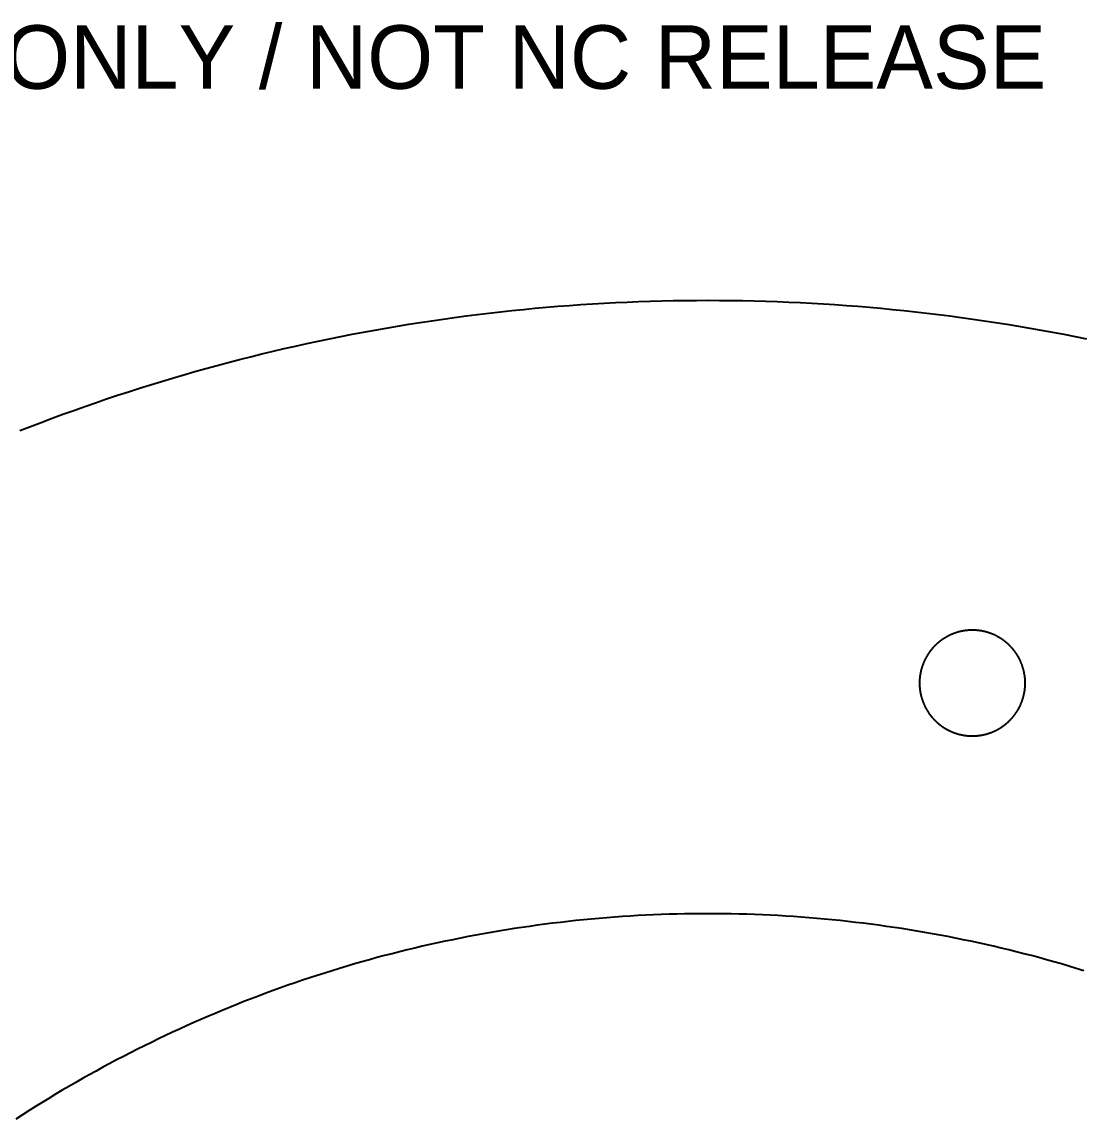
# Model space of a CAD drawing. Header units: millimetres. Extents: x -89 to 89, y -89 to 102.
# Drawn here: x -32.4 to 17.6, y 50.3 to 102.2 of the extents above; entities that cross this region are included whole.
import ezdxf

# ---------------------------------------------------------------- set-up
doc = ezdxf.new("R2010")
doc.units = ezdxf.units.MM
doc.layers.add('CUT', color=7, linetype='Continuous')
doc.layers.add('INFO', color=7, linetype='Continuous')

msp = doc.modelspace()

# ---------------------------------------------------------------- linework, layer by layer
at = {"layer": 'CUT'}
for points in [[(-32.54, 82.838), (-32.031, 83.036), (-31.521, 83.231), (-31.009, 83.423), (-30.497, 83.612), (-29.983, 83.797), (-29.468, 83.98), (-28.953, 84.159), (-28.436, 84.335), (-27.918, 84.508), (-27.399, 84.678), (-26.879, 84.844), (-26.357, 85.008), (-25.835, 85.168), (-25.312, 85.325), (-24.788, 85.478), (-24.263, 85.629), (-23.737, 85.776), (-23.211, 85.92), (-22.683, 86.061), (-22.155, 86.198), (-21.625, 86.333), (-21.095, 86.464), (-20.564, 86.592), (-20.032, 86.716), (-19.5, 86.837), (-18.967, 86.956), (-18.433, 87.07), (-17.898, 87.182), (-17.363, 87.29), (-16.827, 87.395), (-16.291, 87.496), (-15.753, 87.595), (-15.216, 87.69), (-14.677, 87.781), (-14.138, 87.87), (-13.599, 87.955), (-13.059, 88.037), (-12.519, 88.115), (-11.978, 88.19), (-11.436, 88.262), (-10.895, 88.331), (-10.352, 88.396), (-9.81, 88.458), (-9.267, 88.516), (-8.724, 88.571), (-8.18, 88.623), (-7.636, 88.672), (-7.092, 88.717), (-6.547, 88.759), (-6.003, 88.797), (-5.458, 88.833), (-4.912, 88.864), (-4.367, 88.893), (-3.822, 88.918), (-3.276, 88.94), (-2.73, 88.958), (-2.184, 88.973), (-1.638, 88.985), (-1.092, 88.993), (-0.546, 88.998), (0, 89), (0.546, 88.998), (1.092, 88.993), (1.638, 88.985), (2.184, 88.973), (2.73, 88.958), (3.276, 88.94), (3.822, 88.918), (4.367, 88.893), (4.912, 88.864), (5.458, 88.833), (6.003, 88.797), (6.547, 88.759), (7.092, 88.717), (7.636, 88.672), (8.18, 88.623), (8.724, 88.571), (9.267, 88.516), (9.81, 88.458), (10.352, 88.396), (10.895, 88.331), (11.436, 88.262), (11.978, 88.19), (12.519, 88.115), (13.059, 88.037), (13.599, 87.955), (14.138, 87.87), (14.677, 87.781), (15.216, 87.69), (15.753, 87.595), (16.291, 87.496), (16.827, 87.395), (17.363, 87.29), (17.898, 87.182)], [(17.769, 57.308), (17.417, 57.416), (17.064, 57.522), (16.711, 57.626), (16.357, 57.727), (16.003, 57.827), (15.648, 57.924), (15.292, 58.019), (14.936, 58.111), (14.579, 58.202), (14.221, 58.29), (13.863, 58.376), (13.505, 58.46), (13.146, 58.542), (12.787, 58.622), (12.427, 58.699), (12.066, 58.774), (11.705, 58.847), (11.344, 58.918), (10.982, 58.986), (10.62, 59.053), (10.258, 59.117), (9.895, 59.178), (9.531, 59.238), (9.168, 59.295), (8.804, 59.351), (8.439, 59.403), (8.075, 59.454), (7.71, 59.503), (7.345, 59.549), (6.979, 59.593), (6.613, 59.634), (6.247, 59.674), (5.881, 59.711), (5.515, 59.746), (5.148, 59.779), (4.781, 59.809), (4.414, 59.837), (4.047, 59.863), (3.679, 59.887), (3.312, 59.909), (2.944, 59.928), (2.576, 59.945), (2.208, 59.959), (1.84, 59.972), (1.472, 59.982), (1.104, 59.99), (0.736, 59.995), (0.368, 59.999), (0, 60), (-0.368, 59.999), (-0.736, 59.995), (-1.104, 59.99), (-1.472, 59.982), (-1.84, 59.972), (-2.208, 59.959), (-2.576, 59.945), (-2.944, 59.928), (-3.312, 59.909), (-3.679, 59.887), (-4.047, 59.863), (-4.414, 59.837), (-4.781, 59.809), (-5.148, 59.779), (-5.515, 59.746), (-5.881, 59.711), (-6.247, 59.674), (-6.613, 59.634), (-6.979, 59.593), (-7.345, 59.549), (-7.71, 59.503), (-8.075, 59.454), (-8.439, 59.403), (-8.804, 59.351), (-9.168, 59.295), (-9.531, 59.238), (-9.895, 59.178), (-10.258, 59.117), (-10.62, 59.053), (-10.982, 58.986), (-11.344, 58.918), (-11.705, 58.847), (-12.066, 58.774), (-12.427, 58.699), (-12.787, 58.622), (-13.146, 58.542), (-13.505, 58.46), (-13.863, 58.376), (-14.221, 58.29), (-14.579, 58.202), (-14.936, 58.111), (-15.292, 58.019), (-15.648, 57.924), (-16.003, 57.827), (-16.357, 57.727), (-16.711, 57.626), (-17.064, 57.522), (-17.417, 57.416), (-17.769, 57.308), (-18.12, 57.198), (-18.471, 57.086), (-18.821, 56.972), (-19.17, 56.855), (-19.519, 56.736), (-19.866, 56.616), (-20.213, 56.493), (-20.56, 56.368), (-20.905, 56.24), (-21.25, 56.111), (-21.594, 55.98), (-21.937, 55.846), (-22.279, 55.71), (-22.62, 55.573), (-22.961, 55.433), (-23.301, 55.291), (-23.64, 55.147), (-23.977, 55.001), (-24.314, 54.853), (-24.651, 54.702), (-24.986, 54.55), (-25.32, 54.396), (-25.653, 54.239), (-25.986, 54.081), (-26.317, 53.92), (-26.647, 53.758), (-26.977, 53.593), (-27.305, 53.427), (-27.632, 53.258), (-27.959, 53.088), (-28.284, 52.915), (-28.608, 52.741), (-28.931, 52.564), (-29.253, 52.386), (-29.574, 52.205), (-29.894, 52.023), (-30.212, 51.838), (-30.53, 51.652), (-30.846, 51.464), (-31.161, 51.273), (-31.475, 51.081), (-31.788, 50.887), (-32.1, 50.691), (-32.41, 50.493), (-32.719, 50.293)]]:
    msp.add_lwpolyline(points, dxfattribs=at)
msp.add_lwpolyline([(15, 71.014), (15, 71.029), (14.999, 71.044), (14.998, 71.059), (14.997, 71.075), (14.996, 71.09), (14.995, 71.105), (14.993, 71.121), (14.992, 71.136), (14.991, 71.151), (14.989, 71.166), (14.987, 71.182), (14.986, 71.197), (14.984, 71.212), (14.982, 71.227), (14.98, 71.243), (14.978, 71.258), (14.976, 71.273), (14.973, 71.288), (14.971, 71.303), (14.968, 71.318), (14.966, 71.334), (14.963, 71.349), (14.96, 71.364), (14.958, 71.379), (14.955, 71.394), (14.952, 71.409), (14.948, 71.424), (14.945, 71.439), (14.942, 71.454), (14.939, 71.469), (14.935, 71.484), (14.931, 71.499), (14.928, 71.514), (14.924, 71.528), (14.92, 71.543), (14.916, 71.558), (14.912, 71.573), (14.908, 71.588), (14.904, 71.602), (14.899, 71.617), (14.895, 71.632), (14.891, 71.647), (14.886, 71.661), (14.881, 71.676), (14.876, 71.69), (14.872, 71.705), (14.867, 71.719), (14.862, 71.734), (14.857, 71.748), (14.851, 71.763), (14.846, 71.777), (14.841, 71.792), (14.835, 71.806), (14.83, 71.82), (14.824, 71.834), (14.818, 71.849), (14.812, 71.863), (14.806, 71.877), (14.8, 71.891), (14.794, 71.905), (14.788, 71.919), (14.782, 71.933), (14.776, 71.947), (14.769, 71.961), (14.763, 71.975), (14.756, 71.989), (14.749, 72.003), (14.743, 72.016), (14.736, 72.03), (14.729, 72.044), (14.722, 72.058), (14.715, 72.071), (14.707, 72.085), (14.7, 72.098), (14.693, 72.112), (14.685, 72.125), (14.678, 72.138), (14.67, 72.152), (14.663, 72.165), (14.655, 72.178), (14.647, 72.191), (14.639, 72.205), (14.631, 72.218), (14.623, 72.231), (14.615, 72.244), (14.607, 72.257), (14.598, 72.269), (14.59, 72.282), (14.581, 72.295), (14.573, 72.308), (14.564, 72.32), (14.555, 72.333), (14.547, 72.346), (14.538, 72.358), (14.529, 72.371), (14.52, 72.383), (14.511, 72.395), (14.502, 72.408), (14.492, 72.42), (14.483, 72.432), (14.474, 72.444), (14.464, 72.456), (14.455, 72.468), (14.445, 72.48), (14.435, 72.492), (14.425, 72.504), (14.416, 72.516), (14.406, 72.527), (14.396, 72.539), (14.386, 72.551), (14.376, 72.562), (14.365, 72.574), (14.355, 72.585), (14.345, 72.596), (14.334, 72.608), (14.324, 72.619), (14.313, 72.63), (14.303, 72.641), (14.292, 72.652), (14.281, 72.663), (14.27, 72.674), (14.26, 72.685), (14.249, 72.695), (14.238, 72.706), (14.227, 72.717), (14.215, 72.727), (14.204, 72.738), (14.193, 72.748), (14.182, 72.759), (14.17, 72.769), (14.159, 72.779), (14.147, 72.789), (14.136, 72.799), (14.124, 72.809), (14.112, 72.819), (14.1, 72.829), (14.089, 72.839), (14.077, 72.848), (14.065, 72.858), (14.053, 72.868), (14.041, 72.877), (14.029, 72.886), (14.016, 72.896), (14.004, 72.905), (13.992, 72.914), (13.98, 72.923), (13.967, 72.932), (13.955, 72.941), (13.942, 72.95), (13.93, 72.959), (13.917, 72.968), (13.904, 72.976), (13.892, 72.985), (13.879, 72.993), (13.866, 73.002), (13.853, 73.01), (13.84, 73.018), (13.827, 73.026), (13.814, 73.035), (13.801, 73.043), (13.788, 73.05), (13.775, 73.058), (13.762, 73.066), (13.748, 73.074), (13.735, 73.081), (13.722, 73.089), (13.708, 73.096), (13.695, 73.104), (13.681, 73.111), (13.668, 73.118), (13.654, 73.125), (13.64, 73.132), (13.627, 73.139), (13.613, 73.146), (13.599, 73.153), (13.585, 73.16), (13.572, 73.166), (13.558, 73.173), (13.544, 73.179), (13.53, 73.185), (13.516, 73.192), (13.502, 73.198), (13.488, 73.204), (13.474, 73.21), (13.459, 73.216), (13.445, 73.222), (13.431, 73.227), (13.417, 73.233), (13.402, 73.239), (13.388, 73.244), (13.374, 73.25), (13.359, 73.255), (13.345, 73.26), (13.33, 73.265), (13.316, 73.27), (13.301, 73.275), (13.287, 73.28), (13.272, 73.285), (13.258, 73.289), (13.243, 73.294), (13.228, 73.299), (13.214, 73.303), (13.199, 73.307), (13.184, 73.311), (13.169, 73.316), (13.155, 73.32), (13.14, 73.324), (13.125, 73.327), (13.11, 73.331), (13.095, 73.335), (13.08, 73.339), (13.065, 73.342), (13.05, 73.345), (13.035, 73.349), (13.02, 73.352), (13.005, 73.355), (12.99, 73.358), (12.975, 73.361), (12.96, 73.364), (12.945, 73.367), (12.93, 73.369), (12.915, 73.372), (12.9, 73.374), (12.885, 73.377), (12.869, 73.379), (12.854, 73.381), (12.839, 73.383), (12.824, 73.385), (12.809, 73.387), (12.793, 73.389), (12.778, 73.391), (12.763, 73.393), (12.748, 73.394), (12.732, 73.396), (12.717, 73.397), (12.702, 73.398), (12.687, 73.399), (12.671, 73.4), (12.656, 73.401), (12.641, 73.402), (12.625, 73.403), (12.61, 73.404), (12.595, 73.404), (12.579, 73.405), (12.564, 73.405), (12.549, 73.406), (12.533, 73.406), (12.518, 73.406), (12.503, 73.406), (12.487, 73.406), (12.472, 73.406), (12.457, 73.406), (12.441, 73.405), (12.426, 73.405), (12.411, 73.404), (12.395, 73.404), (12.38, 73.403), (12.365, 73.402), (12.349, 73.401), (12.334, 73.4), (12.319, 73.399), (12.303, 73.398), (12.288, 73.397), (12.273, 73.396), (12.258, 73.394), (12.242, 73.393), (12.227, 73.391), (12.212, 73.389), (12.197, 73.387), (12.181, 73.385), (12.166, 73.383), (12.151, 73.381), (12.136, 73.379), (12.121, 73.377), (12.106, 73.374), (12.09, 73.372), (12.075, 73.369), (12.06, 73.367), (12.045, 73.364), (12.03, 73.361), (12.015, 73.358), (12, 73.355), (11.985, 73.352), (11.97, 73.349), (11.955, 73.345), (11.94, 73.342), (11.925, 73.339), (11.91, 73.335), (11.895, 73.331), (11.88, 73.327), (11.866, 73.324), (11.851, 73.32), (11.836, 73.316), (11.821, 73.311), (11.806, 73.307), (11.792, 73.303), (11.777, 73.299), (11.762, 73.294), (11.748, 73.289), (11.733, 73.285), (11.718, 73.28), (11.704, 73.275), (11.689, 73.27), (11.675, 73.265), (11.66, 73.26), (11.646, 73.255), (11.632, 73.25), (11.617, 73.244), (11.603, 73.239), (11.589, 73.233), (11.574, 73.227), (11.56, 73.222), (11.546, 73.216), (11.532, 73.21), (11.518, 73.204), (11.504, 73.198), (11.49, 73.192), (11.476, 73.185), (11.462, 73.179), (11.448, 73.173), (11.434, 73.166), (11.42, 73.16), (11.406, 73.153), (11.392, 73.146), (11.379, 73.139), (11.365, 73.132), (11.351, 73.125), (11.338, 73.118), (11.324, 73.111), (11.311, 73.104), (11.297, 73.096), (11.284, 73.089), (11.27, 73.081), (11.257, 73.074), (11.244, 73.066), (11.231, 73.058), (11.217, 73.05), (11.204, 73.043), (11.191, 73.035), (11.178, 73.026), (11.165, 73.018), (11.152, 73.01), (11.139, 73.002), (11.127, 72.993), (11.114, 72.985), (11.101, 72.976), (11.088, 72.968), (11.076, 72.959), (11.063, 72.95), (11.051, 72.941), (11.038, 72.932), (11.026, 72.923), (11.013, 72.914), (11.001, 72.905), (10.989, 72.896), (10.977, 72.886), (10.965, 72.877), (10.953, 72.868), (10.941, 72.858), (10.929, 72.848), (10.917, 72.839), (10.905, 72.829), (10.893, 72.819), (10.881, 72.809), (10.87, 72.799), (10.858, 72.789), (10.847, 72.779), (10.835, 72.769), (10.824, 72.759), (10.812, 72.748), (10.801, 72.738), (10.79, 72.727), (10.779, 72.717), (10.768, 72.706), (10.757, 72.695), (10.746, 72.685), (10.735, 72.674), (10.724, 72.663), (10.713, 72.652), (10.703, 72.641), (10.692, 72.63), (10.682, 72.619), (10.671, 72.608), (10.661, 72.596), (10.65, 72.585), (10.64, 72.574), (10.63, 72.562), (10.62, 72.551), (10.61, 72.539), (10.6, 72.527), (10.59, 72.516), (10.58, 72.504), (10.57, 72.492), (10.56, 72.48), (10.551, 72.468), (10.541, 72.456), (10.532, 72.444), (10.522, 72.432), (10.513, 72.42), (10.504, 72.408), (10.495, 72.395), (10.486, 72.383), (10.477, 72.371), (10.468, 72.358), (10.459, 72.346), (10.45, 72.333), (10.441, 72.32), (10.433, 72.308), (10.424, 72.295), (10.416, 72.282), (10.407, 72.269), (10.399, 72.257), (10.391, 72.244), (10.382, 72.231), (10.374, 72.218), (10.366, 72.205), (10.358, 72.191), (10.351, 72.178), (10.343, 72.165), (10.335, 72.152), (10.327, 72.138), (10.32, 72.125), (10.312, 72.112), (10.305, 72.098), (10.298, 72.085), (10.291, 72.071), (10.284, 72.058), (10.277, 72.044), (10.27, 72.03), (10.263, 72.016), (10.256, 72.003), (10.249, 71.989), (10.243, 71.975), (10.236, 71.961), (10.23, 71.947), (10.223, 71.933), (10.217, 71.919), (10.211, 71.905), (10.205, 71.891), (10.199, 71.877), (10.193, 71.863), (10.187, 71.849), (10.181, 71.834), (10.176, 71.82), (10.17, 71.806), (10.165, 71.792), (10.159, 71.777), (10.154, 71.763), (10.149, 71.748), (10.144, 71.734), (10.139, 71.719), (10.134, 71.705), (10.129, 71.69), (10.124, 71.676), (10.119, 71.661), (10.115, 71.647), (10.11, 71.632), (10.106, 71.617), (10.102, 71.602), (10.097, 71.588), (10.093, 71.573), (10.089, 71.558), (10.085, 71.543), (10.081, 71.528), (10.078, 71.514), (10.074, 71.499), (10.07, 71.484), (10.067, 71.469), (10.063, 71.454), (10.06, 71.439), (10.057, 71.424), (10.054, 71.409), (10.051, 71.394), (10.048, 71.379), (10.045, 71.364), (10.042, 71.349), (10.039, 71.334), (10.037, 71.318), (10.034, 71.303), (10.032, 71.288), (10.03, 71.273), (10.028, 71.258), (10.025, 71.243), (10.023, 71.227), (10.021, 71.212), (10.02, 71.197), (10.018, 71.182), (10.016, 71.166), (10.015, 71.151), (10.013, 71.136), (10.012, 71.121), (10.011, 71.105), (10.009, 71.09), (10.008, 71.075), (10.007, 71.059), (10.006, 71.044), (10.006, 71.029), (10.005, 71.014), (10.004, 70.998), (10.004, 70.983), (10.003, 70.968), (10.003, 70.952), (10.003, 70.937), (10.003, 70.921), (10.003, 70.906), (10.003, 70.891), (10.003, 70.875), (10.003, 70.86), (10.003, 70.845), (10.004, 70.829), (10.004, 70.814), (10.005, 70.799), (10.006, 70.783), (10.006, 70.768), (10.007, 70.753), (10.008, 70.738), (10.009, 70.722), (10.011, 70.707), (10.012, 70.692), (10.013, 70.676), (10.015, 70.661), (10.016, 70.646), (10.018, 70.631), (10.02, 70.615), (10.021, 70.6), (10.023, 70.585), (10.025, 70.57), (10.028, 70.555), (10.03, 70.539), (10.032, 70.524), (10.034, 70.509), (10.037, 70.494), (10.039, 70.479), (10.042, 70.464), (10.045, 70.449), (10.048, 70.433), (10.051, 70.418), (10.054, 70.403), (10.057, 70.388), (10.06, 70.373), (10.063, 70.358), (10.067, 70.343), (10.07, 70.329), (10.074, 70.314), (10.078, 70.299), (10.081, 70.284), (10.085, 70.269), (10.089, 70.254), (10.093, 70.239), (10.097, 70.225), (10.102, 70.21), (10.106, 70.195), (10.11, 70.18), (10.115, 70.166), (10.119, 70.151), (10.124, 70.137), (10.129, 70.122), (10.134, 70.107), (10.139, 70.093), (10.144, 70.078), (10.149, 70.064), (10.154, 70.05), (10.159, 70.035), (10.165, 70.021), (10.17, 70.006), (10.176, 69.992), (10.181, 69.978), (10.187, 69.964), (10.193, 69.949), (10.199, 69.935), (10.205, 69.921), (10.211, 69.907), (10.217, 69.893), (10.223, 69.879), (10.23, 69.865), (10.236, 69.851), (10.243, 69.837), (10.249, 69.823), (10.256, 69.81), (10.263, 69.796), (10.27, 69.782), (10.277, 69.768), (10.284, 69.755), (10.291, 69.741), (10.298, 69.728), (10.305, 69.714), (10.312, 69.701), (10.32, 69.687), (10.327, 69.674), (10.335, 69.661), (10.343, 69.647), (10.351, 69.634), (10.358, 69.621), (10.366, 69.608), (10.374, 69.595), (10.382, 69.582), (10.391, 69.569), (10.399, 69.556), (10.407, 69.543), (10.416, 69.53), (10.424, 69.517), (10.433, 69.505), (10.441, 69.492), (10.45, 69.479), (10.459, 69.467), (10.468, 69.454), (10.477, 69.442), (10.486, 69.429), (10.495, 69.417), (10.504, 69.405), (10.513, 69.392), (10.522, 69.38), (10.532, 69.368), (10.541, 69.356), (10.551, 69.344), (10.56, 69.332), (10.57, 69.32), (10.58, 69.308), (10.59, 69.297), (10.6, 69.285), (10.61, 69.273), (10.62, 69.262), (10.63, 69.25), (10.64, 69.239), (10.65, 69.227), (10.661, 69.216), (10.671, 69.205), (10.682, 69.193), (10.692, 69.182), (10.703, 69.171), (10.713, 69.16), (10.724, 69.149), (10.735, 69.138), (10.746, 69.128), (10.757, 69.117), (10.768, 69.106), (10.779, 69.096), (10.79, 69.085), (10.801, 69.075), (10.812, 69.064), (10.824, 69.054), (10.835, 69.044), (10.847, 69.033), (10.858, 69.023), (10.87, 69.013), (10.881, 69.003), (10.893, 68.993), (10.905, 68.983), (10.917, 68.974), (10.929, 68.964), (10.941, 68.954), (10.953, 68.945), (10.965, 68.935), (10.977, 68.926), (10.989, 68.917), (11.001, 68.907), (11.013, 68.898), (11.026, 68.889), (11.038, 68.88), (11.051, 68.871), (11.063, 68.862), (11.076, 68.853), (11.088, 68.845), (11.101, 68.836), (11.114, 68.827), (11.127, 68.819), (11.139, 68.811), (11.152, 68.802), (11.165, 68.794), (11.178, 68.786), (11.191, 68.778), (11.204, 68.77), (11.217, 68.762), (11.231, 68.754), (11.244, 68.746), (11.257, 68.739), (11.27, 68.731), (11.284, 68.723), (11.297, 68.716), (11.311, 68.709), (11.324, 68.701), (11.338, 68.694), (11.351, 68.687), (11.365, 68.68), (11.379, 68.673), (11.392, 68.666), (11.406, 68.659), (11.42, 68.653), (11.434, 68.646), (11.448, 68.64), (11.462, 68.633), (11.476, 68.627), (11.49, 68.621), (11.504, 68.614), (11.518, 68.608), (11.532, 68.602), (11.546, 68.596), (11.56, 68.591), (11.574, 68.585), (11.589, 68.579), (11.603, 68.574), (11.617, 68.568), (11.632, 68.563), (11.646, 68.558), (11.66, 68.552), (11.675, 68.547), (11.689, 68.542), (11.704, 68.537), (11.718, 68.532), (11.733, 68.528), (11.748, 68.523), (11.762, 68.518), (11.777, 68.514), (11.792, 68.509), (11.806, 68.505), (11.821, 68.501), (11.836, 68.497), (11.851, 68.493), (11.866, 68.489), (11.88, 68.485), (11.895, 68.481), (11.91, 68.477), (11.925, 68.474), (11.94, 68.47), (11.955, 68.467), (11.97, 68.464), (11.985, 68.46), (12, 68.457), (12.015, 68.454), (12.03, 68.451), (12.045, 68.448), (12.06, 68.446), (12.075, 68.443), (12.09, 68.44), (12.106, 68.438), (12.121, 68.436), (12.136, 68.433), (12.151, 68.431), (12.166, 68.429), (12.181, 68.427), (12.197, 68.425), (12.212, 68.423), (12.227, 68.421), (12.242, 68.42), (12.258, 68.418), (12.273, 68.417), (12.288, 68.415), (12.303, 68.414), (12.319, 68.413), (12.334, 68.412), (12.349, 68.411), (12.365, 68.41), (12.38, 68.409), (12.395, 68.408), (12.411, 68.408), (12.426, 68.407), (12.441, 68.407), (12.457, 68.407), (12.472, 68.406), (12.487, 68.406), (12.503, 68.406), (12.518, 68.406), (12.533, 68.406), (12.549, 68.407), (12.564, 68.407), (12.579, 68.407), (12.595, 68.408), (12.61, 68.408), (12.625, 68.409), (12.641, 68.41), (12.656, 68.411), (12.671, 68.412), (12.687, 68.413), (12.702, 68.414), (12.717, 68.415), (12.732, 68.417), (12.748, 68.418), (12.763, 68.42), (12.778, 68.421), (12.793, 68.423), (12.809, 68.425), (12.824, 68.427), (12.839, 68.429), (12.854, 68.431), (12.869, 68.433), (12.885, 68.436), (12.9, 68.438), (12.915, 68.44), (12.93, 68.443), (12.945, 68.446), (12.96, 68.448), (12.975, 68.451), (12.99, 68.454), (13.005, 68.457), (13.02, 68.46), (13.035, 68.464), (13.05, 68.467), (13.065, 68.47), (13.08, 68.474), (13.095, 68.477), (13.11, 68.481), (13.125, 68.485), (13.14, 68.489), (13.155, 68.493), (13.169, 68.497), (13.184, 68.501), (13.199, 68.505), (13.214, 68.509), (13.228, 68.514), (13.243, 68.518), (13.258, 68.523), (13.272, 68.528), (13.287, 68.532), (13.301, 68.537), (13.316, 68.542), (13.33, 68.547), (13.345, 68.552), (13.359, 68.558), (13.374, 68.563), (13.388, 68.568), (13.402, 68.574), (13.417, 68.579), (13.431, 68.585), (13.445, 68.591), (13.459, 68.596), (13.474, 68.602), (13.488, 68.608), (13.502, 68.614), (13.516, 68.621), (13.53, 68.627), (13.544, 68.633), (13.558, 68.64), (13.572, 68.646), (13.585, 68.653), (13.599, 68.659), (13.613, 68.666), (13.627, 68.673), (13.64, 68.68), (13.654, 68.687), (13.668, 68.694), (13.681, 68.701), (13.695, 68.709), (13.708, 68.716), (13.722, 68.723), (13.735, 68.731), (13.748, 68.739), (13.762, 68.746), (13.775, 68.754), (13.788, 68.762), (13.801, 68.77), (13.814, 68.778), (13.827, 68.786), (13.84, 68.794), (13.853, 68.802), (13.866, 68.811), (13.879, 68.819), (13.892, 68.827), (13.904, 68.836), (13.917, 68.845), (13.93, 68.853), (13.942, 68.862), (13.955, 68.871), (13.967, 68.88), (13.98, 68.889), (13.992, 68.898), (14.004, 68.907), (14.016, 68.917), (14.029, 68.926), (14.041, 68.935), (14.053, 68.945), (14.065, 68.954), (14.077, 68.964), (14.089, 68.974), (14.1, 68.983), (14.112, 68.993), (14.124, 69.003), (14.136, 69.013), (14.147, 69.023), (14.159, 69.033), (14.17, 69.044), (14.182, 69.054), (14.193, 69.064), (14.204, 69.075), (14.215, 69.085), (14.227, 69.096), (14.238, 69.106), (14.249, 69.117), (14.26, 69.128), (14.27, 69.138), (14.281, 69.149), (14.292, 69.16), (14.303, 69.171), (14.313, 69.182), (14.324, 69.193), (14.334, 69.205), (14.345, 69.216), (14.355, 69.227), (14.365, 69.239), (14.376, 69.25), (14.386, 69.262), (14.396, 69.273), (14.406, 69.285), (14.416, 69.297), (14.425, 69.308), (14.435, 69.32), (14.445, 69.332), (14.455, 69.344), (14.464, 69.356), (14.474, 69.368), (14.483, 69.38), (14.492, 69.392), (14.502, 69.405), (14.511, 69.417), (14.52, 69.429), (14.529, 69.442), (14.538, 69.454), (14.547, 69.467), (14.555, 69.479), (14.564, 69.492), (14.573, 69.505), (14.581, 69.517), (14.59, 69.53), (14.598, 69.543), (14.607, 69.556), (14.615, 69.569), (14.623, 69.582), (14.631, 69.595), (14.639, 69.608), (14.647, 69.621), (14.655, 69.634), (14.663, 69.647), (14.67, 69.661), (14.678, 69.674), (14.685, 69.687), (14.693, 69.701), (14.7, 69.714), (14.707, 69.728), (14.715, 69.741), (14.722, 69.755), (14.729, 69.768), (14.736, 69.782), (14.743, 69.796), (14.749, 69.81), (14.756, 69.823), (14.763, 69.837), (14.769, 69.851), (14.776, 69.865), (14.782, 69.879), (14.788, 69.893), (14.794, 69.907), (14.8, 69.921), (14.806, 69.935), (14.812, 69.949), (14.818, 69.964), (14.824, 69.978), (14.83, 69.992), (14.835, 70.006), (14.841, 70.021), (14.846, 70.035), (14.851, 70.05), (14.857, 70.064), (14.862, 70.078), (14.867, 70.093), (14.872, 70.107), (14.876, 70.122), (14.881, 70.137), (14.886, 70.151), (14.891, 70.166), (14.895, 70.18), (14.899, 70.195), (14.904, 70.21), (14.908, 70.225), (14.912, 70.239), (14.916, 70.254), (14.92, 70.269), (14.924, 70.284), (14.928, 70.299), (14.931, 70.314), (14.935, 70.329), (14.939, 70.343), (14.942, 70.358), (14.945, 70.373), (14.948, 70.388), (14.952, 70.403), (14.955, 70.418), (14.958, 70.433), (14.96, 70.449), (14.963, 70.464), (14.966, 70.479), (14.968, 70.494), (14.971, 70.509), (14.973, 70.524), (14.976, 70.539), (14.978, 70.555), (14.98, 70.57), (14.982, 70.585), (14.984, 70.6), (14.986, 70.615), (14.987, 70.631), (14.989, 70.646), (14.991, 70.661), (14.992, 70.676), (14.993, 70.692), (14.995, 70.707), (14.996, 70.722), (14.997, 70.738), (14.998, 70.753), (14.999, 70.768), (15, 70.783), (15, 70.799), (15.001, 70.814), (15.001, 70.829), (15.002, 70.845), (15.002, 70.86), (15.002, 70.875), (15.003, 70.891), (15.003, 70.906), (15.003, 70.921), (15.002, 70.937), (15.002, 70.952), (15.002, 70.968), (15.001, 70.983), (15.001, 70.998)], close=True, dxfattribs=at)

# ---------------------------------------------------------------- texts
at = {"layer": 'INFO'}
msp.add_text('S2-PIN-R C1 NOMINAL / RFQ ONLY / NOT NC RELEASE', height=3, dxfattribs=at).set_placement((-89, 99))

doc.saveas('drawing.dxf')
